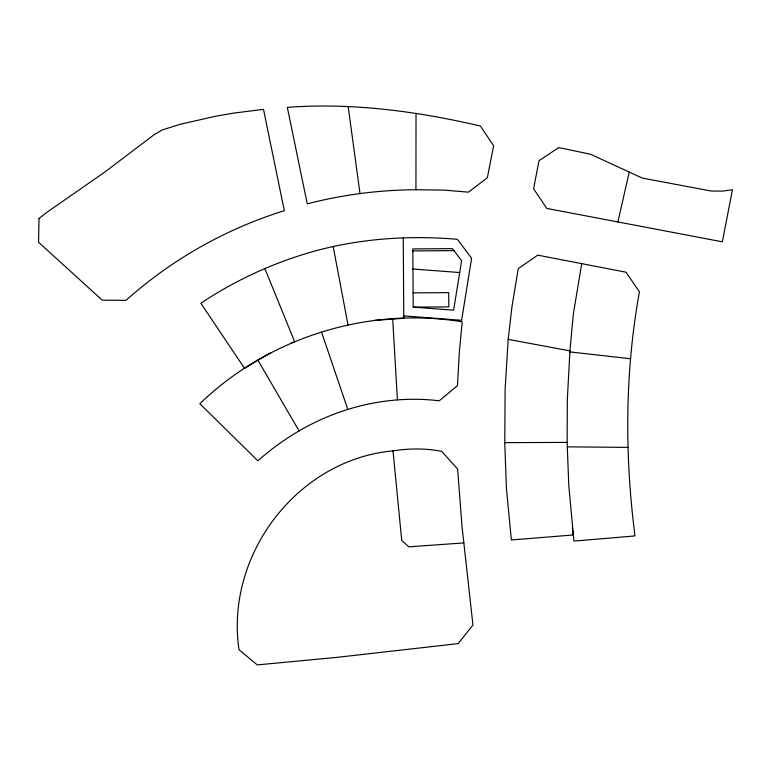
<?xml version="1.0" encoding="UTF-8"?>
<svg xmlns="http://www.w3.org/2000/svg" width="771" height="771" viewBox="0 0 771 771"><rect width="100%" height="100%" fill="white"/><g stroke="black" fill="none" stroke-linecap="round" stroke-linejoin="round"><path stroke-width="1.16" d="M415.935 189.733L444.318 190.119L468.392 192.152L487.339 177.822L493.604 145.777L480.4 126.02C417.284 111.294 352.202 102.543 287.323 107.362L307.263 203.881C342.681 194.62 379.332 190.003 415.935 189.733L416.022 113.443M567.138 442.4L567.331 399.58L569.942 350.863L508.176 339.375L511.973 306.617L518.237 268.636L537.753 255.153L625.965 272.202L639.448 291.756C624.818 372.2 624.587 454.938 634.986 535.922L573.932 541.097L568.757 485.171L567.138 442.4L504.754 442.641L505.14 388.748L508.176 339.375M581.72 263.653L573.316 314.173L569.846 351.913L630.611 358.746M617.889 221.923L629.242 172.078L590.596 154.267L558.782 147.579L538.987 160.725L533.58 188.789L546.87 208.44L722.34 241.815L732.45 189.733L722.523 191.112L711.132 191.015L642.195 178.053L629.242 172.078M299.09 430.912C340.849 406.384 390.984 394.887 439.191 400.814L457.473 385.664L459.323 352.058L462.224 321.815C368.259 306.309 268.318 337.525 199.824 403.705L257.842 460.817C270.573 449.532 284.403 439.489 299.09 430.912L257.89 360.173L244.59 368.432L200.865 303.254C236.263 279.603 275.411 261.803 316.467 250.594C362.341 238.326 410.143 235.271 457.376 239.299L471.621 258.285L461.617 320.293L403.763 315.927M257.89 360.173L271.228 352.53M290.927 343.22L294.676 341.755L264.819 268.453M392.998 450.852C297.037 459.699 224.959 555.255 239.039 649.77L257.321 664.92L337.737 657.278L458.186 643.602L472.951 624.992L461.983 526.053L457.617 469.028L441.716 451.372C425.64 448.163 409.15 448.385 392.998 450.852L401.739 540.481L408.909 546.841L463.882 542.909M374.34 320.437L403.782 318.25L403.252 237.593M412.842 250.903L454.013 250.642M413.111 292.874L448.712 292.643L448.809 306.887L413.198 307.118L412.822 248.908L452.519 248.648L461.607 260.762L453.627 310.173L413.198 307.118M567.331 446.862L627.96 447.382M412.957 269.012L459.699 272.539M321.555 332.118L347.808 409.449M333.178 246.566L348.039 325.044M348.184 106.658L360.009 193.627M572.41 527.856L573.219 534.978L511.356 539.96L506.374 487.686L504.754 442.641M392.67 318.722L397.412 399.812M39.022 218.501L38.55 242.239L102.215 300.16L126.001 300.353C171.654 259.49 225.836 228.881 284.326 210.676L263.489 109.357L233.912 113.067L215.774 116.199L179.884 124.362L162.363 129.913L154.152 134.665L104.972 171.933L46.385 212.671L39.022 218.501"/></g></svg>
